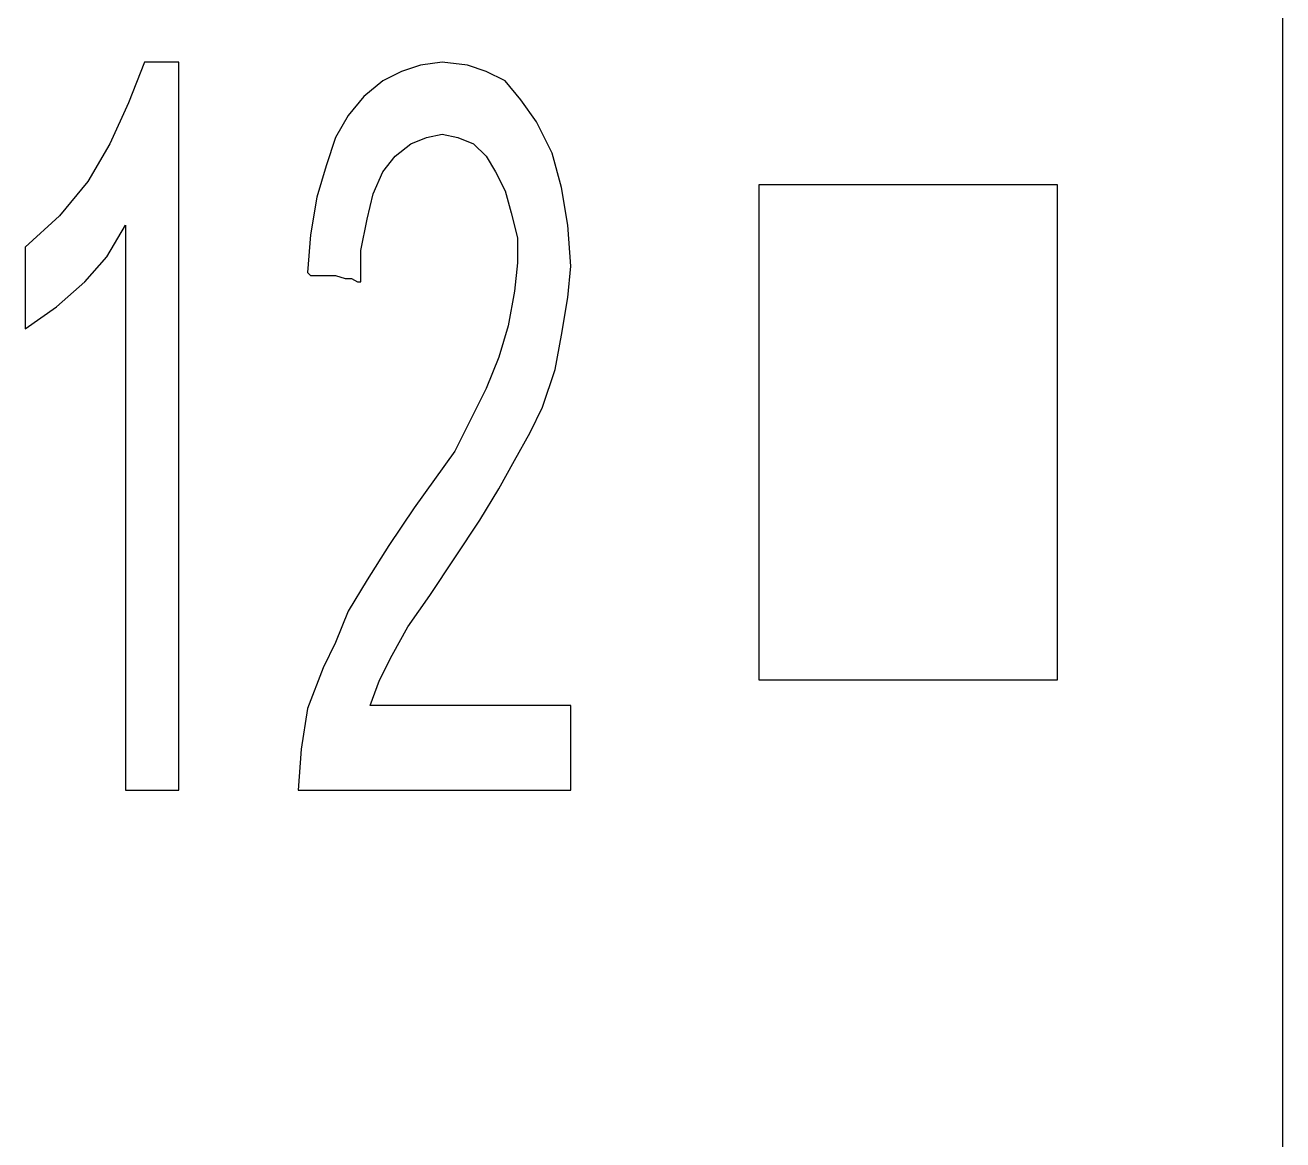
# Model space of a CAD drawing. Header units: centimetres. Extents: x -21.3 to 5.3, y 0.3 to 10.2.
# Drawn here: x -2.362 to -1.343, y 3.513 to 4.416 of the extents above; entities that cross this region are included whole.
import ezdxf

# ---------------------------------------------------------------- set-up
doc = ezdxf.new("R2010")
doc.units = ezdxf.units.CM
doc.header["$MEASUREMENT"] = 0
doc.layers.add('Layer 1', color=7, linetype='Continuous')

msp = doc.modelspace()

# ---------------------------------------------------------------- linework, layer by layer
at = {"layer": 'Layer 1'}
for points, knots in [([(-1.9451, 3.18181), (-1.9451, 3.18181), (-1.34312, 3.27833), (-1.34312, 3.27833), (-1.34312, 3.27833), (-1.34312, 3.27833), (-1.34312, 3.48153), (-1.34312, 3.48153), (-1.34312, 3.48153), (-1.34312, 3.48153), (-1.34312, 3.68219), (-1.34312, 3.68219), (-1.34312, 3.68219), (-1.34312, 3.68219), (-1.34312, 3.88285), (-1.34312, 3.88285), (-1.34312, 3.88285), (-1.34312, 3.88285), (-1.34312, 4.08097), (-1.34312, 4.08097), (-1.34312, 4.08097), (-1.34312, 4.08097), (-1.34312, 4.08605), (-1.34312, 4.08605), (-1.34312, 4.08605), (-1.34312, 4.08605), (-1.34312, 4.08859), (-1.34312, 4.08859), (-1.34312, 4.08859), (-1.34312, 4.08859), (-1.34312, 4.28925), (-1.34312, 4.28925), (-1.34312, 4.28925), (-1.34312, 4.28925), (-1.34312, 4.48991), (-1.34312, 4.48991), (-1.34312, 4.48991), (-1.34312, 4.48991), (-1.34312, 4.68803), (-1.34312, 4.68803), (-1.34312, 4.68803), (-1.34312, 4.68803), (-1.34312, 4.89123), (-1.34312, 4.89123), (-1.34312, 4.89123), (-1.34312, 4.89123), (-1.9451, 4.99283), (-1.9451, 4.99283)], [0, 0, 0, 0, 0.0833333, 0.0833333, 0.0833333, 0.0833333, 0.1666667, 0.1666667, 0.1666667, 0.1666667, 0.25, 0.25, 0.25, 0.25, 0.3333333, 0.3333333, 0.3333333, 0.3333333, 0.4166667, 0.4166667, 0.4166667, 0.4166667, 0.5, 0.5, 0.5, 0.5, 0.5833333, 0.5833333, 0.5833333, 0.5833333, 0.6666667, 0.6666667, 0.6666667, 0.6666667, 0.75, 0.75, 0.75, 0.75, 0.8333333, 0.8333333, 0.8333333, 0.8333333, 0.9166667, 0.9166667, 0.9166667, 0.9166667, 1, 1, 1, 1]), ([(-1.526, 4.28671), (-1.526, 4.28671), (-1.7673, 4.28671), (-1.7673, 4.28671), (-1.7673, 4.28671), (-1.7673, 4.28671), (-1.7673, 3.88539), (-1.7673, 3.88539), (-1.7673, 3.88539), (-1.7673, 3.88539), (-1.526, 3.88539), (-1.526, 3.88539), (-1.526, 3.88539), (-1.526, 3.88539), (-1.526, 4.28671), (-1.526, 4.28671)], [0, 0, 0, 0, 0.25, 0.25, 0.25, 0.25, 0.5, 0.5, 0.5, 0.5, 0.75, 0.75, 0.75, 0.75, 1, 1, 1, 1])]:
    msp.add_open_spline(points, degree=3, knots=knots, dxfattribs=at)
at = {"layer": 'Layer 1', "color": 1}
for points, knots in [([(-2.2372, 3.79649), (-2.2372, 3.79649), (-2.23974, 3.79649), (-2.23974, 3.79649), (-2.23974, 3.79649), (-2.23974, 3.79649), (-2.24736, 3.79649), (-2.24736, 3.79649), (-2.24736, 3.79649), (-2.24736, 3.79649), (-2.25498, 3.79649), (-2.25498, 3.79649), (-2.25498, 3.79649), (-2.25498, 3.79649), (-2.2626, 3.79649), (-2.2626, 3.79649), (-2.2626, 3.79649), (-2.2626, 3.79649), (-2.27276, 3.79649), (-2.27276, 3.79649), (-2.27276, 3.79649), (-2.27276, 3.79649), (-2.27784, 3.79649), (-2.27784, 3.79649), (-2.27784, 3.79649), (-2.27784, 3.79649), (-2.28038, 3.79649), (-2.28038, 3.79649), (-2.28038, 3.79649), (-2.28038, 3.79649), (-2.28038, 3.79649), (-2.28038, 3.79649), (-2.28038, 3.79649), (-2.28038, 3.79649), (-2.28038, 3.79649), (-2.28038, 3.79649), (-2.28038, 3.79649), (-2.28038, 3.79649), (-2.28038, 3.79649), (-2.28038, 3.79649), (-2.28038, 3.79649), (-2.28038, 3.79649), (-2.28038, 3.80411), (-2.28038, 3.80411), (-2.28038, 3.80411), (-2.28038, 3.80411), (-2.28038, 3.81427), (-2.28038, 3.81427), (-2.28038, 3.81427), (-2.28038, 3.81427), (-2.28038, 3.82697), (-2.28038, 3.82697), (-2.28038, 3.82697), (-2.28038, 3.82697), (-2.28038, 3.84475), (-2.28038, 3.84475), (-2.28038, 3.84475), (-2.28038, 3.84475), (-2.28038, 3.86253), (-2.28038, 3.86253), (-2.28038, 3.86253), (-2.28038, 3.86253), (-2.28038, 3.88539), (-2.28038, 3.88539), (-2.28038, 3.88539), (-2.28038, 3.88539), (-2.28038, 3.90571), (-2.28038, 3.90571), (-2.28038, 3.90571), (-2.28038, 3.90571), (-2.28038, 3.93111), (-2.28038, 3.93111), (-2.28038, 3.93111), (-2.28038, 3.93111), (-2.28038, 3.95651), (-2.28038, 3.95651), (-2.28038, 3.95651), (-2.28038, 3.95651), (-2.28038, 3.98445), (-2.28038, 3.98445), (-2.28038, 3.98445), (-2.28038, 3.98445), (-2.28038, 4.01239), (-2.28038, 4.01239), (-2.28038, 4.01239), (-2.28038, 4.01239), (-2.28038, 4.04033), (-2.28038, 4.04033), (-2.28038, 4.04033), (-2.28038, 4.04033), (-2.28038, 4.06573), (-2.28038, 4.06573), (-2.28038, 4.06573), (-2.28038, 4.06573), (-2.28038, 4.09367), (-2.28038, 4.09367), (-2.28038, 4.09367), (-2.28038, 4.09367), (-2.28038, 4.11907), (-2.28038, 4.11907), (-2.28038, 4.11907), (-2.28038, 4.11907), (-2.28038, 4.14447), (-2.28038, 4.14447), (-2.28038, 4.14447), (-2.28038, 4.14447), (-2.28038, 4.16733), (-2.28038, 4.16733), (-2.28038, 4.16733), (-2.28038, 4.16733), (-2.28038, 4.19019), (-2.28038, 4.19019), (-2.28038, 4.19019), (-2.28038, 4.19019), (-2.28038, 4.20797), (-2.28038, 4.20797), (-2.28038, 4.20797), (-2.28038, 4.20797), (-2.28038, 4.22321), (-2.28038, 4.22321), (-2.28038, 4.22321), (-2.28038, 4.22321), (-2.28038, 4.23591), (-2.28038, 4.23591), (-2.28038, 4.23591), (-2.28038, 4.23591), (-2.28038, 4.24607), (-2.28038, 4.24607), (-2.28038, 4.24607), (-2.28038, 4.24607), (-2.28038, 4.25115), (-2.28038, 4.25115), (-2.28038, 4.25115), (-2.28038, 4.25115), (-2.28038, 4.25369), (-2.28038, 4.25369), (-2.28038, 4.25369), (-2.28038, 4.25369), (-2.28038, 4.25369), (-2.28038, 4.25369), (-2.28038, 4.25369), (-2.28038, 4.25369), (-2.29562, 4.22829), (-2.29562, 4.22829), (-2.29562, 4.22829), (-2.29562, 4.22829), (-2.3134, 4.20797), (-2.3134, 4.20797), (-2.3134, 4.20797), (-2.3134, 4.20797), (-2.33626, 4.18765), (-2.33626, 4.18765), (-2.33626, 4.18765), (-2.33626, 4.18765), (-2.36166, 4.16987), (-2.36166, 4.16987), (-2.36166, 4.16987), (-2.36166, 4.16987), (-2.36166, 4.16987), (-2.36166, 4.16987), (-2.36166, 4.16987), (-2.36166, 4.16987), (-2.36166, 4.16987), (-2.36166, 4.16987), (-2.36166, 4.16987), (-2.36166, 4.16987), (-2.36166, 4.17495), (-2.36166, 4.17495), (-2.36166, 4.17495), (-2.36166, 4.17495), (-2.36166, 4.18511), (-2.36166, 4.18511), (-2.36166, 4.18511), (-2.36166, 4.18511), (-2.36166, 4.19273), (-2.36166, 4.19273), (-2.36166, 4.19273), (-2.36166, 4.19273), (-2.36166, 4.20543), (-2.36166, 4.20543), (-2.36166, 4.20543), (-2.36166, 4.20543), (-2.36166, 4.21305), (-2.36166, 4.21305), (-2.36166, 4.21305), (-2.36166, 4.21305), (-2.36166, 4.22067), (-2.36166, 4.22067), (-2.36166, 4.22067), (-2.36166, 4.22067), (-2.36166, 4.23083), (-2.36166, 4.23083), (-2.36166, 4.23083), (-2.36166, 4.23083), (-2.36166, 4.23591), (-2.36166, 4.23591), (-2.36166, 4.23591), (-2.36166, 4.23591), (-2.36166, 4.23591), (-2.36166, 4.23591), (-2.36166, 4.23591), (-2.36166, 4.23591), (-2.36166, 4.23591), (-2.36166, 4.23591), (-2.36166, 4.23591), (-2.36166, 4.23591), (-2.36166, 4.23591), (-2.36166, 4.23591), (-2.36166, 4.23591), (-2.36166, 4.23591), (-2.33372, 4.26131), (-2.33372, 4.26131), (-2.33372, 4.26131), (-2.33372, 4.26131), (-2.31086, 4.28925), (-2.31086, 4.28925), (-2.31086, 4.28925), (-2.31086, 4.28925), (-2.29308, 4.31973), (-2.29308, 4.31973), (-2.29308, 4.31973), (-2.29308, 4.31973), (-2.27784, 4.35275), (-2.27784, 4.35275), (-2.27784, 4.35275), (-2.27784, 4.35275), (-2.26514, 4.38577), (-2.26514, 4.38577), (-2.26514, 4.38577), (-2.26514, 4.38577), (-2.26514, 4.38577), (-2.26514, 4.38577), (-2.26514, 4.38577), (-2.26514, 4.38577), (-2.2626, 4.38577), (-2.2626, 4.38577), (-2.2626, 4.38577), (-2.2626, 4.38577), (-2.25752, 4.38577), (-2.25752, 4.38577), (-2.25752, 4.38577), (-2.25752, 4.38577), (-2.25244, 4.38577), (-2.25244, 4.38577), (-2.25244, 4.38577), (-2.25244, 4.38577), (-2.24482, 4.38577), (-2.24482, 4.38577), (-2.24482, 4.38577), (-2.24482, 4.38577), (-2.23974, 4.38577), (-2.23974, 4.38577), (-2.23974, 4.38577), (-2.23974, 4.38577), (-2.2372, 4.38577), (-2.2372, 4.38577), (-2.2372, 4.38577), (-2.2372, 4.38577), (-2.2372, 4.38577), (-2.2372, 4.38577), (-2.2372, 4.38577), (-2.2372, 4.38577), (-2.2372, 4.38577), (-2.2372, 4.38577), (-2.2372, 4.38577), (-2.2372, 4.38577), (-2.2372, 4.38323), (-2.2372, 4.38323), (-2.2372, 4.38323), (-2.2372, 4.38323), (-2.2372, 4.37561), (-2.2372, 4.37561), (-2.2372, 4.37561), (-2.2372, 4.37561), (-2.2372, 4.36799), (-2.2372, 4.36799), (-2.2372, 4.36799), (-2.2372, 4.36799), (-2.2372, 4.35275), (-2.2372, 4.35275), (-2.2372, 4.35275), (-2.2372, 4.35275), (-2.2372, 4.33751), (-2.2372, 4.33751), (-2.2372, 4.33751), (-2.2372, 4.33751), (-2.2372, 4.31719), (-2.2372, 4.31719), (-2.2372, 4.31719), (-2.2372, 4.31719), (-2.2372, 4.29433), (-2.2372, 4.29433), (-2.2372, 4.29433), (-2.2372, 4.29433), (-2.2372, 4.26893), (-2.2372, 4.26893), (-2.2372, 4.26893), (-2.2372, 4.26893), (-2.2372, 4.24099), (-2.2372, 4.24099), (-2.2372, 4.24099), (-2.2372, 4.24099), (-2.2372, 4.21305), (-2.2372, 4.21305), (-2.2372, 4.21305), (-2.2372, 4.21305), (-2.2372, 4.18511), (-2.2372, 4.18511), (-2.2372, 4.18511), (-2.2372, 4.18511), (-2.2372, 4.15463), (-2.2372, 4.15463), (-2.2372, 4.15463), (-2.2372, 4.15463), (-2.2372, 4.12161), (-2.2372, 4.12161), (-2.2372, 4.12161), (-2.2372, 4.12161), (-2.2372, 4.09113), (-2.2372, 4.09113), (-2.2372, 4.09113), (-2.2372, 4.09113), (-2.2372, 4.05811), (-2.2372, 4.05811), (-2.2372, 4.05811), (-2.2372, 4.05811), (-2.2372, 4.02763), (-2.2372, 4.02763), (-2.2372, 4.02763), (-2.2372, 4.02763), (-2.2372, 3.99715), (-2.2372, 3.99715), (-2.2372, 3.99715), (-2.2372, 3.99715), (-2.2372, 3.96667), (-2.2372, 3.96667), (-2.2372, 3.96667), (-2.2372, 3.96667), (-2.2372, 3.93873), (-2.2372, 3.93873), (-2.2372, 3.93873), (-2.2372, 3.93873), (-2.2372, 3.91079), (-2.2372, 3.91079), (-2.2372, 3.91079), (-2.2372, 3.91079), (-2.2372, 3.88793), (-2.2372, 3.88793), (-2.2372, 3.88793), (-2.2372, 3.88793), (-2.2372, 3.86507), (-2.2372, 3.86507), (-2.2372, 3.86507), (-2.2372, 3.86507), (-2.2372, 3.84475), (-2.2372, 3.84475), (-2.2372, 3.84475), (-2.2372, 3.84475), (-2.2372, 3.82951), (-2.2372, 3.82951), (-2.2372, 3.82951), (-2.2372, 3.82951), (-2.2372, 3.81427), (-2.2372, 3.81427), (-2.2372, 3.81427), (-2.2372, 3.81427), (-2.2372, 3.80411), (-2.2372, 3.80411), (-2.2372, 3.80411), (-2.2372, 3.80411), (-2.2372, 3.79649), (-2.2372, 3.79649), (-2.2372, 3.79649), (-2.2372, 3.79649), (-2.2372, 3.79649), (-2.2372, 3.79649), (-2.2372, 3.79649), (-2.2372, 3.79649), (-2.2372, 3.79649), (-2.2372, 3.79649)], [0, 0, 0, 0, 0.0105263, 0.0105263, 0.0105263, 0.0105263, 0.0210526, 0.0210526, 0.0210526, 0.0210526, 0.0315789, 0.0315789, 0.0315789, 0.0315789, 0.0421053, 0.0421053, 0.0421053, 0.0421053, 0.0526316, 0.0526316, 0.0526316, 0.0526316, 0.0631579, 0.0631579, 0.0631579, 0.0631579, 0.0736842, 0.0736842, 0.0736842, 0.0736842, 0.0842105, 0.0842105, 0.0842105, 0.0842105, 0.0947368, 0.0947368, 0.0947368, 0.0947368, 0.1052632, 0.1052632, 0.1052632, 0.1052632, 0.1157895, 0.1157895, 0.1157895, 0.1157895, 0.1263158, 0.1263158, 0.1263158, 0.1263158, 0.1368421, 0.1368421, 0.1368421, 0.1368421, 0.1473684, 0.1473684, 0.1473684, 0.1473684, 0.1578947, 0.1578947, 0.1578947, 0.1578947, 0.1684211, 0.1684211, 0.1684211, 0.1684211, 0.1789474, 0.1789474, 0.1789474, 0.1789474, 0.1894737, 0.1894737, 0.1894737, 0.1894737, 0.2, 0.2, 0.2, 0.2, 0.2105263, 0.2105263, 0.2105263, 0.2105263, 0.2210526, 0.2210526, 0.2210526, 0.2210526, 0.2315789, 0.2315789, 0.2315789, 0.2315789, 0.2421053, 0.2421053, 0.2421053, 0.2421053, 0.2526316, 0.2526316, 0.2526316, 0.2526316, 0.2631579, 0.2631579, 0.2631579, 0.2631579, 0.2736842, 0.2736842, 0.2736842, 0.2736842, 0.2842105, 0.2842105, 0.2842105, 0.2842105, 0.2947368, 0.2947368, 0.2947368, 0.2947368, 0.3052632, 0.3052632, 0.3052632, 0.3052632, 0.3157895, 0.3157895, 0.3157895, 0.3157895, 0.3263158, 0.3263158, 0.3263158, 0.3263158, 0.3368421, 0.3368421, 0.3368421, 0.3368421, 0.3473684, 0.3473684, 0.3473684, 0.3473684, 0.3578947, 0.3578947, 0.3578947, 0.3578947, 0.3684211, 0.3684211, 0.3684211, 0.3684211, 0.3789474, 0.3789474, 0.3789474, 0.3789474, 0.3894737, 0.3894737, 0.3894737, 0.3894737, 0.4, 0.4, 0.4, 0.4, 0.4105263, 0.4105263, 0.4105263, 0.4105263, 0.4210526, 0.4210526, 0.4210526, 0.4210526, 0.4315789, 0.4315789, 0.4315789, 0.4315789, 0.4421053, 0.4421053, 0.4421053, 0.4421053, 0.4526316, 0.4526316, 0.4526316, 0.4526316, 0.4631579, 0.4631579, 0.4631579, 0.4631579, 0.4736842, 0.4736842, 0.4736842, 0.4736842, 0.4842105, 0.4842105, 0.4842105, 0.4842105, 0.4947368, 0.4947368, 0.4947368, 0.4947368, 0.5052632, 0.5052632, 0.5052632, 0.5052632, 0.5157895, 0.5157895, 0.5157895, 0.5157895, 0.5263158, 0.5263158, 0.5263158, 0.5263158, 0.5368421, 0.5368421, 0.5368421, 0.5368421, 0.5473684, 0.5473684, 0.5473684, 0.5473684, 0.5578947, 0.5578947, 0.5578947, 0.5578947, 0.5684211, 0.5684211, 0.5684211, 0.5684211, 0.5789474, 0.5789474, 0.5789474, 0.5789474, 0.5894737, 0.5894737, 0.5894737, 0.5894737, 0.6, 0.6, 0.6, 0.6, 0.6105263, 0.6105263, 0.6105263, 0.6105263, 0.6210526, 0.6210526, 0.6210526, 0.6210526, 0.6315789, 0.6315789, 0.6315789, 0.6315789, 0.6421053, 0.6421053, 0.6421053, 0.6421053, 0.6526316, 0.6526316, 0.6526316, 0.6526316, 0.6631579, 0.6631579, 0.6631579, 0.6631579, 0.6736842, 0.6736842, 0.6736842, 0.6736842, 0.6842105, 0.6842105, 0.6842105, 0.6842105, 0.6947368, 0.6947368, 0.6947368, 0.6947368, 0.7052632, 0.7052632, 0.7052632, 0.7052632, 0.7157895, 0.7157895, 0.7157895, 0.7157895, 0.7263158, 0.7263158, 0.7263158, 0.7263158, 0.7368421, 0.7368421, 0.7368421, 0.7368421, 0.7473684, 0.7473684, 0.7473684, 0.7473684, 0.7578947, 0.7578947, 0.7578947, 0.7578947, 0.7684211, 0.7684211, 0.7684211, 0.7684211, 0.7789474, 0.7789474, 0.7789474, 0.7789474, 0.7894737, 0.7894737, 0.7894737, 0.7894737, 0.8, 0.8, 0.8, 0.8, 0.8105263, 0.8105263, 0.8105263, 0.8105263, 0.8210526, 0.8210526, 0.8210526, 0.8210526, 0.8315789, 0.8315789, 0.8315789, 0.8315789, 0.8421053, 0.8421053, 0.8421053, 0.8421053, 0.8526316, 0.8526316, 0.8526316, 0.8526316, 0.8631579, 0.8631579, 0.8631579, 0.8631579, 0.8736842, 0.8736842, 0.8736842, 0.8736842, 0.8842105, 0.8842105, 0.8842105, 0.8842105, 0.8947368, 0.8947368, 0.8947368, 0.8947368, 0.9052632, 0.9052632, 0.9052632, 0.9052632, 0.9157895, 0.9157895, 0.9157895, 0.9157895, 0.9263158, 0.9263158, 0.9263158, 0.9263158, 0.9368421, 0.9368421, 0.9368421, 0.9368421, 0.9473684, 0.9473684, 0.9473684, 0.9473684, 0.9578947, 0.9578947, 0.9578947, 0.9578947, 0.9684211, 0.9684211, 0.9684211, 0.9684211, 0.9789474, 0.9789474, 0.9789474, 0.9789474, 0.9894737, 0.9894737, 0.9894737, 0.9894737, 1, 1, 1, 1]), ([(-1.9197, 3.79649), (-1.9197, 3.79649), (-1.92224, 3.79649), (-1.92224, 3.79649), (-1.92224, 3.79649), (-1.92224, 3.79649), (-1.92732, 3.79649), (-1.92732, 3.79649), (-1.92732, 3.79649), (-1.92732, 3.79649), (-1.93748, 3.79649), (-1.93748, 3.79649), (-1.93748, 3.79649), (-1.93748, 3.79649), (-1.95018, 3.79649), (-1.95018, 3.79649), (-1.95018, 3.79649), (-1.95018, 3.79649), (-1.96542, 3.79649), (-1.96542, 3.79649), (-1.96542, 3.79649), (-1.96542, 3.79649), (-1.9832, 3.79649), (-1.9832, 3.79649), (-1.9832, 3.79649), (-1.9832, 3.79649), (-1.99844, 3.79649), (-1.99844, 3.79649), (-1.99844, 3.79649), (-1.99844, 3.79649), (-2.01876, 3.79649), (-2.01876, 3.79649), (-2.01876, 3.79649), (-2.01876, 3.79649), (-2.03908, 3.79649), (-2.03908, 3.79649), (-2.03908, 3.79649), (-2.03908, 3.79649), (-2.05686, 3.79649), (-2.05686, 3.79649), (-2.05686, 3.79649), (-2.05686, 3.79649), (-2.07718, 3.79649), (-2.07718, 3.79649), (-2.07718, 3.79649), (-2.07718, 3.79649), (-2.09496, 3.79649), (-2.09496, 3.79649), (-2.09496, 3.79649), (-2.09496, 3.79649), (-2.1102, 3.79649), (-2.1102, 3.79649), (-2.1102, 3.79649), (-2.1102, 3.79649), (-2.1229, 3.79649), (-2.1229, 3.79649), (-2.1229, 3.79649), (-2.1229, 3.79649), (-2.13306, 3.79649), (-2.13306, 3.79649), (-2.13306, 3.79649), (-2.13306, 3.79649), (-2.13814, 3.79649), (-2.13814, 3.79649), (-2.13814, 3.79649), (-2.13814, 3.79649), (-2.14068, 3.79649), (-2.14068, 3.79649), (-2.14068, 3.79649), (-2.14068, 3.79649), (-2.14068, 3.79649), (-2.14068, 3.79649), (-2.14068, 3.79649), (-2.14068, 3.79649), (-2.13814, 3.82951), (-2.13814, 3.82951), (-2.13814, 3.82951), (-2.13814, 3.82951), (-2.13306, 3.86253), (-2.13306, 3.86253), (-2.13306, 3.86253), (-2.13306, 3.86253), (-2.12036, 3.89555), (-2.12036, 3.89555), (-2.12036, 3.89555), (-2.12036, 3.89555), (-2.12036, 3.89555), (-2.12036, 3.89555), (-2.12036, 3.89555), (-2.12036, 3.89555), (-2.1102, 3.91587), (-2.1102, 3.91587), (-2.1102, 3.91587), (-2.1102, 3.91587), (-2.10004, 3.94127), (-2.10004, 3.94127), (-2.10004, 3.94127), (-2.10004, 3.94127), (-2.0848, 3.96667), (-2.0848, 3.96667), (-2.0848, 3.96667), (-2.0848, 3.96667), (-2.06702, 3.99461), (-2.06702, 3.99461), (-2.06702, 3.99461), (-2.06702, 3.99461), (-2.0467, 4.02509), (-2.0467, 4.02509), (-2.0467, 4.02509), (-2.0467, 4.02509), (-2.0467, 4.02509), (-2.0467, 4.02509), (-2.0467, 4.02509), (-2.0467, 4.02509), (-2.01368, 4.07081), (-2.01368, 4.07081), (-2.01368, 4.07081), (-2.01368, 4.07081), (-1.98828, 4.12161), (-1.98828, 4.12161), (-1.98828, 4.12161), (-1.98828, 4.12161), (-1.98828, 4.12161), (-1.98828, 4.12161), (-1.98828, 4.12161), (-1.98828, 4.12161), (-1.97812, 4.14701), (-1.97812, 4.14701), (-1.97812, 4.14701), (-1.97812, 4.14701), (-1.9705, 4.17241), (-1.9705, 4.17241), (-1.9705, 4.17241), (-1.9705, 4.17241), (-1.96542, 4.20035), (-1.96542, 4.20035), (-1.96542, 4.20035), (-1.96542, 4.20035), (-1.96288, 4.22321), (-1.96288, 4.22321), (-1.96288, 4.22321), (-1.96288, 4.22321), (-1.96288, 4.22321), (-1.96288, 4.22321), (-1.96288, 4.22321), (-1.96288, 4.22321), (-1.96288, 4.24353), (-1.96288, 4.24353), (-1.96288, 4.24353), (-1.96288, 4.24353), (-1.96796, 4.26385), (-1.96796, 4.26385), (-1.96796, 4.26385), (-1.96796, 4.26385), (-1.97304, 4.28163), (-1.97304, 4.28163), (-1.97304, 4.28163), (-1.97304, 4.28163), (-1.98066, 4.29687), (-1.98066, 4.29687), (-1.98066, 4.29687), (-1.98066, 4.29687), (-1.98066, 4.29687), (-1.98066, 4.29687), (-1.98066, 4.29687), (-1.98066, 4.29687), (-1.98828, 4.30957), (-1.98828, 4.30957), (-1.98828, 4.30957), (-1.98828, 4.30957), (-1.99844, 4.31973), (-1.99844, 4.31973), (-1.99844, 4.31973), (-1.99844, 4.31973), (-2.01114, 4.32481), (-2.01114, 4.32481), (-2.01114, 4.32481), (-2.01114, 4.32481), (-2.02384, 4.32735), (-2.02384, 4.32735), (-2.02384, 4.32735), (-2.02384, 4.32735), (-2.02384, 4.32735), (-2.02384, 4.32735), (-2.02384, 4.32735), (-2.02384, 4.32735), (-2.03654, 4.32481), (-2.03654, 4.32481), (-2.03654, 4.32481), (-2.03654, 4.32481), (-2.04924, 4.31973), (-2.04924, 4.31973), (-2.04924, 4.31973), (-2.04924, 4.31973), (-2.06194, 4.30957), (-2.06194, 4.30957), (-2.06194, 4.30957), (-2.06194, 4.30957), (-2.0721, 4.29687), (-2.0721, 4.29687), (-2.0721, 4.29687), (-2.0721, 4.29687), (-2.0721, 4.29687), (-2.0721, 4.29687), (-2.0721, 4.29687), (-2.0721, 4.29687), (-2.07972, 4.27909), (-2.07972, 4.27909), (-2.07972, 4.27909), (-2.07972, 4.27909), (-2.0848, 4.25877), (-2.0848, 4.25877), (-2.0848, 4.25877), (-2.0848, 4.25877), (-2.08988, 4.23337), (-2.08988, 4.23337), (-2.08988, 4.23337), (-2.08988, 4.23337), (-2.08988, 4.20797), (-2.08988, 4.20797), (-2.08988, 4.20797), (-2.08988, 4.20797), (-2.08988, 4.20797), (-2.08988, 4.20797), (-2.08988, 4.20797), (-2.08988, 4.20797), (-2.09242, 4.20797), (-2.09242, 4.20797), (-2.09242, 4.20797), (-2.09242, 4.20797), (-2.0975, 4.21051), (-2.0975, 4.21051), (-2.0975, 4.21051), (-2.0975, 4.21051), (-2.10258, 4.21051), (-2.10258, 4.21051), (-2.10258, 4.21051), (-2.10258, 4.21051), (-2.1102, 4.21305), (-2.1102, 4.21305), (-2.1102, 4.21305), (-2.1102, 4.21305), (-2.12036, 4.21305), (-2.12036, 4.21305), (-2.12036, 4.21305), (-2.12036, 4.21305), (-2.12544, 4.21305), (-2.12544, 4.21305), (-2.12544, 4.21305), (-2.12544, 4.21305), (-2.13052, 4.21305), (-2.13052, 4.21305), (-2.13052, 4.21305), (-2.13052, 4.21305), (-2.13306, 4.21559), (-2.13306, 4.21559), (-2.13306, 4.21559), (-2.13306, 4.21559), (-2.13306, 4.21559), (-2.13306, 4.21559), (-2.13306, 4.21559), (-2.13306, 4.21559), (-2.13052, 4.24607), (-2.13052, 4.24607), (-2.13052, 4.24607), (-2.13052, 4.24607), (-2.12544, 4.27655), (-2.12544, 4.27655), (-2.12544, 4.27655), (-2.12544, 4.27655), (-2.11782, 4.30195), (-2.11782, 4.30195), (-2.11782, 4.30195), (-2.11782, 4.30195), (-2.1102, 4.32481), (-2.1102, 4.32481), (-2.1102, 4.32481), (-2.1102, 4.32481), (-2.10004, 4.34259), (-2.10004, 4.34259), (-2.10004, 4.34259), (-2.10004, 4.34259), (-2.10004, 4.34259), (-2.10004, 4.34259), (-2.10004, 4.34259), (-2.10004, 4.34259), (-2.08734, 4.35783), (-2.08734, 4.35783), (-2.08734, 4.35783), (-2.08734, 4.35783), (-2.0721, 4.37053), (-2.0721, 4.37053), (-2.0721, 4.37053), (-2.0721, 4.37053), (-2.05686, 4.37815), (-2.05686, 4.37815), (-2.05686, 4.37815), (-2.05686, 4.37815), (-2.04162, 4.38323), (-2.04162, 4.38323), (-2.04162, 4.38323), (-2.04162, 4.38323), (-2.02384, 4.38577), (-2.02384, 4.38577), (-2.02384, 4.38577), (-2.02384, 4.38577), (-2.02384, 4.38577), (-2.02384, 4.38577), (-2.02384, 4.38577), (-2.02384, 4.38577), (-2.00352, 4.38323), (-2.00352, 4.38323), (-2.00352, 4.38323), (-2.00352, 4.38323), (-1.98828, 4.37815), (-1.98828, 4.37815), (-1.98828, 4.37815), (-1.98828, 4.37815), (-1.97304, 4.37053), (-1.97304, 4.37053), (-1.97304, 4.37053), (-1.97304, 4.37053), (-1.96034, 4.35529), (-1.96034, 4.35529), (-1.96034, 4.35529), (-1.96034, 4.35529), (-1.94764, 4.33751), (-1.94764, 4.33751), (-1.94764, 4.33751), (-1.94764, 4.33751), (-1.94764, 4.33751), (-1.94764, 4.33751), (-1.94764, 4.33751), (-1.94764, 4.33751), (-1.93494, 4.31211), (-1.93494, 4.31211), (-1.93494, 4.31211), (-1.93494, 4.31211), (-1.92732, 4.28417), (-1.92732, 4.28417), (-1.92732, 4.28417), (-1.92732, 4.28417), (-1.92224, 4.25369), (-1.92224, 4.25369), (-1.92224, 4.25369), (-1.92224, 4.25369), (-1.9197, 4.22067), (-1.9197, 4.22067), (-1.9197, 4.22067), (-1.9197, 4.22067), (-1.9197, 4.22067), (-1.9197, 4.22067), (-1.9197, 4.22067), (-1.9197, 4.22067), (-1.92224, 4.19527), (-1.92224, 4.19527), (-1.92224, 4.19527), (-1.92224, 4.19527), (-1.92732, 4.16479), (-1.92732, 4.16479), (-1.92732, 4.16479), (-1.92732, 4.16479), (-1.9324, 4.13685), (-1.9324, 4.13685), (-1.9324, 4.13685), (-1.9324, 4.13685), (-1.94256, 4.10637), (-1.94256, 4.10637), (-1.94256, 4.10637), (-1.94256, 4.10637), (-1.94256, 4.10637), (-1.94256, 4.10637), (-1.94256, 4.10637), (-1.94256, 4.10637), (-1.95272, 4.08605), (-1.95272, 4.08605), (-1.95272, 4.08605), (-1.95272, 4.08605), (-1.96542, 4.06319), (-1.96542, 4.06319), (-1.96542, 4.06319), (-1.96542, 4.06319), (-1.97812, 4.04033), (-1.97812, 4.04033), (-1.97812, 4.04033), (-1.97812, 4.04033), (-1.99336, 4.01493), (-1.99336, 4.01493), (-1.99336, 4.01493), (-1.99336, 4.01493), (-2.01368, 3.98445), (-2.01368, 3.98445), (-2.01368, 3.98445), (-2.01368, 3.98445), (-2.034, 3.95397), (-2.034, 3.95397), (-2.034, 3.95397), (-2.034, 3.95397), (-2.034, 3.95397), (-2.034, 3.95397), (-2.034, 3.95397), (-2.034, 3.95397), (-2.034, 3.95397), (-2.034, 3.95397), (-2.034, 3.95397), (-2.034, 3.95397), (-2.05178, 3.92857), (-2.05178, 3.92857), (-2.05178, 3.92857), (-2.05178, 3.92857), (-2.06448, 3.90571), (-2.06448, 3.90571), (-2.06448, 3.90571), (-2.06448, 3.90571), (-2.07464, 3.88539), (-2.07464, 3.88539), (-2.07464, 3.88539), (-2.07464, 3.88539), (-2.08226, 3.86507), (-2.08226, 3.86507), (-2.08226, 3.86507), (-2.08226, 3.86507), (-2.08226, 3.86507), (-2.08226, 3.86507), (-2.08226, 3.86507), (-2.08226, 3.86507), (-2.08226, 3.86507), (-2.08226, 3.86507), (-2.08226, 3.86507), (-2.08226, 3.86507), (-2.07464, 3.86507), (-2.07464, 3.86507), (-2.07464, 3.86507), (-2.07464, 3.86507), (-2.06702, 3.86507), (-2.06702, 3.86507), (-2.06702, 3.86507), (-2.06702, 3.86507), (-2.05432, 3.86507), (-2.05432, 3.86507), (-2.05432, 3.86507), (-2.05432, 3.86507), (-2.03908, 3.86507), (-2.03908, 3.86507), (-2.03908, 3.86507), (-2.03908, 3.86507), (-2.02384, 3.86507), (-2.02384, 3.86507), (-2.02384, 3.86507), (-2.02384, 3.86507), (-2.0086, 3.86507), (-2.0086, 3.86507), (-2.0086, 3.86507), (-2.0086, 3.86507), (-1.99082, 3.86507), (-1.99082, 3.86507), (-1.99082, 3.86507), (-1.99082, 3.86507), (-1.97812, 3.86507), (-1.97812, 3.86507), (-1.97812, 3.86507), (-1.97812, 3.86507), (-1.96288, 3.86507), (-1.96288, 3.86507), (-1.96288, 3.86507), (-1.96288, 3.86507), (-1.94764, 3.86507), (-1.94764, 3.86507), (-1.94764, 3.86507), (-1.94764, 3.86507), (-1.93748, 3.86507), (-1.93748, 3.86507), (-1.93748, 3.86507), (-1.93748, 3.86507), (-1.92732, 3.86507), (-1.92732, 3.86507), (-1.92732, 3.86507), (-1.92732, 3.86507), (-1.92224, 3.86507), (-1.92224, 3.86507), (-1.92224, 3.86507), (-1.92224, 3.86507), (-1.9197, 3.86507), (-1.9197, 3.86507), (-1.9197, 3.86507), (-1.9197, 3.86507), (-1.9197, 3.86507), (-1.9197, 3.86507), (-1.9197, 3.86507), (-1.9197, 3.86507), (-1.9197, 3.86507), (-1.9197, 3.86507), (-1.9197, 3.86507), (-1.9197, 3.86507), (-1.9197, 3.86507), (-1.9197, 3.86507), (-1.9197, 3.86507), (-1.9197, 3.86507), (-1.9197, 3.85999), (-1.9197, 3.85999), (-1.9197, 3.85999), (-1.9197, 3.85999), (-1.9197, 3.84983), (-1.9197, 3.84983), (-1.9197, 3.84983), (-1.9197, 3.84983), (-1.9197, 3.84221), (-1.9197, 3.84221), (-1.9197, 3.84221), (-1.9197, 3.84221), (-1.9197, 3.83205), (-1.9197, 3.83205), (-1.9197, 3.83205), (-1.9197, 3.83205), (-1.9197, 3.81935), (-1.9197, 3.81935), (-1.9197, 3.81935), (-1.9197, 3.81935), (-1.9197, 3.81173), (-1.9197, 3.81173), (-1.9197, 3.81173), (-1.9197, 3.81173), (-1.9197, 3.80157), (-1.9197, 3.80157), (-1.9197, 3.80157), (-1.9197, 3.80157), (-1.9197, 3.79649), (-1.9197, 3.79649), (-1.9197, 3.79649), (-1.9197, 3.79649), (-1.9197, 3.79649), (-1.9197, 3.79649), (-1.9197, 3.79649), (-1.9197, 3.79649), (-1.9197, 3.79649), (-1.9197, 3.79649)], [0, 0, 0, 0, 0.0074627, 0.0074627, 0.0074627, 0.0074627, 0.0149254, 0.0149254, 0.0149254, 0.0149254, 0.0223881, 0.0223881, 0.0223881, 0.0223881, 0.0298507, 0.0298507, 0.0298507, 0.0298507, 0.0373134, 0.0373134, 0.0373134, 0.0373134, 0.0447761, 0.0447761, 0.0447761, 0.0447761, 0.0522388, 0.0522388, 0.0522388, 0.0522388, 0.0597015, 0.0597015, 0.0597015, 0.0597015, 0.0671642, 0.0671642, 0.0671642, 0.0671642, 0.0746269, 0.0746269, 0.0746269, 0.0746269, 0.0820896, 0.0820896, 0.0820896, 0.0820896, 0.0895522, 0.0895522, 0.0895522, 0.0895522, 0.0970149, 0.0970149, 0.0970149, 0.0970149, 0.1044776, 0.1044776, 0.1044776, 0.1044776, 0.1119403, 0.1119403, 0.1119403, 0.1119403, 0.119403, 0.119403, 0.119403, 0.119403, 0.1268657, 0.1268657, 0.1268657, 0.1268657, 0.1343284, 0.1343284, 0.1343284, 0.1343284, 0.141791, 0.141791, 0.141791, 0.141791, 0.1492537, 0.1492537, 0.1492537, 0.1492537, 0.1567164, 0.1567164, 0.1567164, 0.1567164, 0.1641791, 0.1641791, 0.1641791, 0.1641791, 0.1716418, 0.1716418, 0.1716418, 0.1716418, 0.1791045, 0.1791045, 0.1791045, 0.1791045, 0.1865672, 0.1865672, 0.1865672, 0.1865672, 0.1940299, 0.1940299, 0.1940299, 0.1940299, 0.2014925, 0.2014925, 0.2014925, 0.2014925, 0.2089552, 0.2089552, 0.2089552, 0.2089552, 0.2164179, 0.2164179, 0.2164179, 0.2164179, 0.2238806, 0.2238806, 0.2238806, 0.2238806, 0.2313433, 0.2313433, 0.2313433, 0.2313433, 0.238806, 0.238806, 0.238806, 0.238806, 0.2462687, 0.2462687, 0.2462687, 0.2462687, 0.2537313, 0.2537313, 0.2537313, 0.2537313, 0.261194, 0.261194, 0.261194, 0.261194, 0.2686567, 0.2686567, 0.2686567, 0.2686567, 0.2761194, 0.2761194, 0.2761194, 0.2761194, 0.2835821, 0.2835821, 0.2835821, 0.2835821, 0.2910448, 0.2910448, 0.2910448, 0.2910448, 0.2985075, 0.2985075, 0.2985075, 0.2985075, 0.3059701, 0.3059701, 0.3059701, 0.3059701, 0.3134328, 0.3134328, 0.3134328, 0.3134328, 0.3208955, 0.3208955, 0.3208955, 0.3208955, 0.3283582, 0.3283582, 0.3283582, 0.3283582, 0.3358209, 0.3358209, 0.3358209, 0.3358209, 0.3432836, 0.3432836, 0.3432836, 0.3432836, 0.3507463, 0.3507463, 0.3507463, 0.3507463, 0.358209, 0.358209, 0.358209, 0.358209, 0.3656716, 0.3656716, 0.3656716, 0.3656716, 0.3731343, 0.3731343, 0.3731343, 0.3731343, 0.380597, 0.380597, 0.380597, 0.380597, 0.3880597, 0.3880597, 0.3880597, 0.3880597, 0.3955224, 0.3955224, 0.3955224, 0.3955224, 0.4029851, 0.4029851, 0.4029851, 0.4029851, 0.4104478, 0.4104478, 0.4104478, 0.4104478, 0.4179104, 0.4179104, 0.4179104, 0.4179104, 0.4253731, 0.4253731, 0.4253731, 0.4253731, 0.4328358, 0.4328358, 0.4328358, 0.4328358, 0.4402985, 0.4402985, 0.4402985, 0.4402985, 0.4477612, 0.4477612, 0.4477612, 0.4477612, 0.4552239, 0.4552239, 0.4552239, 0.4552239, 0.4626866, 0.4626866, 0.4626866, 0.4626866, 0.4701493, 0.4701493, 0.4701493, 0.4701493, 0.4776119, 0.4776119, 0.4776119, 0.4776119, 0.4850746, 0.4850746, 0.4850746, 0.4850746, 0.4925373, 0.4925373, 0.4925373, 0.4925373, 0.5, 0.5, 0.5, 0.5, 0.5074627, 0.5074627, 0.5074627, 0.5074627, 0.5149254, 0.5149254, 0.5149254, 0.5149254, 0.5223881, 0.5223881, 0.5223881, 0.5223881, 0.5298507, 0.5298507, 0.5298507, 0.5298507, 0.5373134, 0.5373134, 0.5373134, 0.5373134, 0.5447761, 0.5447761, 0.5447761, 0.5447761, 0.5522388, 0.5522388, 0.5522388, 0.5522388, 0.5597015, 0.5597015, 0.5597015, 0.5597015, 0.5671642, 0.5671642, 0.5671642, 0.5671642, 0.5746269, 0.5746269, 0.5746269, 0.5746269, 0.5820896, 0.5820896, 0.5820896, 0.5820896, 0.5895522, 0.5895522, 0.5895522, 0.5895522, 0.5970149, 0.5970149, 0.5970149, 0.5970149, 0.6044776, 0.6044776, 0.6044776, 0.6044776, 0.6119403, 0.6119403, 0.6119403, 0.6119403, 0.619403, 0.619403, 0.619403, 0.619403, 0.6268657, 0.6268657, 0.6268657, 0.6268657, 0.6343284, 0.6343284, 0.6343284, 0.6343284, 0.641791, 0.641791, 0.641791, 0.641791, 0.6492537, 0.6492537, 0.6492537, 0.6492537, 0.6567164, 0.6567164, 0.6567164, 0.6567164, 0.6641791, 0.6641791, 0.6641791, 0.6641791, 0.6716418, 0.6716418, 0.6716418, 0.6716418, 0.6791045, 0.6791045, 0.6791045, 0.6791045, 0.6865672, 0.6865672, 0.6865672, 0.6865672, 0.6940299, 0.6940299, 0.6940299, 0.6940299, 0.7014925, 0.7014925, 0.7014925, 0.7014925, 0.7089552, 0.7089552, 0.7089552, 0.7089552, 0.7164179, 0.7164179, 0.7164179, 0.7164179, 0.7238806, 0.7238806, 0.7238806, 0.7238806, 0.7313433, 0.7313433, 0.7313433, 0.7313433, 0.738806, 0.738806, 0.738806, 0.738806, 0.7462687, 0.7462687, 0.7462687, 0.7462687, 0.7537313, 0.7537313, 0.7537313, 0.7537313, 0.761194, 0.761194, 0.761194, 0.761194, 0.7686567, 0.7686567, 0.7686567, 0.7686567, 0.7761194, 0.7761194, 0.7761194, 0.7761194, 0.7835821, 0.7835821, 0.7835821, 0.7835821, 0.7910448, 0.7910448, 0.7910448, 0.7910448, 0.7985075, 0.7985075, 0.7985075, 0.7985075, 0.8059701, 0.8059701, 0.8059701, 0.8059701, 0.8134328, 0.8134328, 0.8134328, 0.8134328, 0.8208955, 0.8208955, 0.8208955, 0.8208955, 0.8283582, 0.8283582, 0.8283582, 0.8283582, 0.8358209, 0.8358209, 0.8358209, 0.8358209, 0.8432836, 0.8432836, 0.8432836, 0.8432836, 0.8507463, 0.8507463, 0.8507463, 0.8507463, 0.858209, 0.858209, 0.858209, 0.858209, 0.8656716, 0.8656716, 0.8656716, 0.8656716, 0.8731343, 0.8731343, 0.8731343, 0.8731343, 0.880597, 0.880597, 0.880597, 0.880597, 0.8880597, 0.8880597, 0.8880597, 0.8880597, 0.8955224, 0.8955224, 0.8955224, 0.8955224, 0.9029851, 0.9029851, 0.9029851, 0.9029851, 0.9104478, 0.9104478, 0.9104478, 0.9104478, 0.9179104, 0.9179104, 0.9179104, 0.9179104, 0.9253731, 0.9253731, 0.9253731, 0.9253731, 0.9328358, 0.9328358, 0.9328358, 0.9328358, 0.9402985, 0.9402985, 0.9402985, 0.9402985, 0.9477612, 0.9477612, 0.9477612, 0.9477612, 0.9552239, 0.9552239, 0.9552239, 0.9552239, 0.9626866, 0.9626866, 0.9626866, 0.9626866, 0.9701493, 0.9701493, 0.9701493, 0.9701493, 0.9776119, 0.9776119, 0.9776119, 0.9776119, 0.9850746, 0.9850746, 0.9850746, 0.9850746, 0.9925373, 0.9925373, 0.9925373, 0.9925373, 1, 1, 1, 1])]:
    msp.add_open_spline(points, degree=3, knots=knots, dxfattribs=at)

doc.saveas('drawing.dxf')
